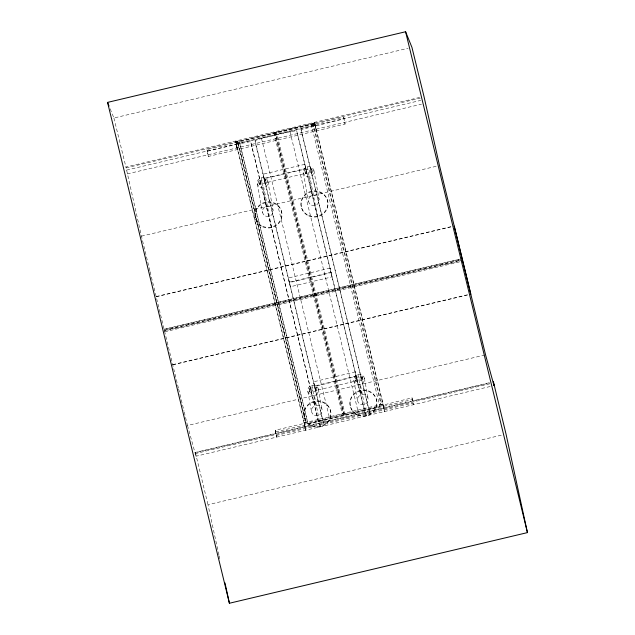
<?xml version="1.0" encoding="UTF-8"?>
<svg xmlns="http://www.w3.org/2000/svg" width="635" height="635" viewBox="0 0 635 635"><rect width="100%" height="100%" fill="white"/><g stroke="black" fill="none" stroke-linecap="round" stroke-linejoin="round"><path stroke-width="0.48" stroke-dasharray="3.17 2.38" d="M382.945 403.939L381.008 404.606L312.92 124.468L313.118 123.047L314.65 122.682L382.532 401.685L384.429 411.559L383.381 405.797L304.49 424.497M313.118 123.047L381 402.05L380.802 403.479L379.468 404.963M312.92 124.468L311.594 125.96M255.04 140.541L323.763 424.188L255.881 145.177L255.04 140.541L261.517 138.478L290.005 131.723L296.672 130.667L365.395 414.314L296.672 130.667M322.913 419.544L329.398 417.481L357.886 410.726L364.553 409.678M301.053 129.627L369.784 413.274L301.053 129.627L344.13 118.832L343.726 117.173L206.978 149.59L208.328 156.448L345.075 124.039L343.726 117.173M368.935 408.638L412.004 397.843L413.353 404.709L412.004 397.843M110.172 108.823L113.903 118.007L408.083 48.276M149.868 270.756L141.454 236.156L125.928 167.045L420.108 97.314M314.65 122.682L316.143 130.897L314.69 123.468L235.799 142.169L237.252 149.598L235.76 141.383L237.292 141.018L237.974 142.24L306.054 422.37L238.141 143.161L236.172 143.629M126.079 167.886L420.259 98.155M315.063 124.928L313.126 125.595M236.204 143.827L315.095 125.127M126.587 170.109L420.767 100.378M208.328 156.448L207.383 151.249L236.307 144.391M127.278 173.911L421.457 104.18M258.564 180.991L265.581 179.332L266.414 183.086L259.405 184.745L258.564 180.991L259.405 184.745M304.586 170.085L311.602 168.418L312.206 170.91L312.436 172.18L305.427 173.839L304.586 170.085L304.816 171.347L311.833 169.688L311.602 168.418M258.794 182.253L265.811 180.594L265.581 179.332M259.175 183.483L266.184 181.816L266.414 183.086M312.206 170.91L305.197 172.577L305.427 173.839M141.454 236.156L438.523 165.743M156.162 296.553L453.231 226.139M156.202 296.775L451.342 226.822M164.33 330.129L461.407 259.707M164.433 330.541L462.47 259.898M462.566 260.286L164.528 330.93M164.735 331.787L462.764 261.12M172.728 364.641L467.868 294.688M172.768 364.871L467.908 294.91M309.07 388.588L316.087 386.921L316.921 390.676L309.912 392.343L309.07 388.588L309.912 392.343M355.092 377.674L362.109 376.015L362.712 378.508L362.942 379.77L355.925 381.437L355.092 377.674L355.322 378.944L362.339 377.277L362.109 376.015M309.301 389.85L316.317 388.191L316.087 386.921M309.682 391.073L316.69 389.414L316.921 390.676M362.712 378.508L355.703 380.167L355.925 381.437M184.237 412.028L187.516 425.482L485.553 354.838M305.133 428.601L305.538 430.26L303.641 420.386L305.173 420.021L305.856 421.243L307.594 422.005M381 402.05L382.532 401.685M304.046 422.64L306.022 422.172M304.086 422.839L382.976 404.138M275.257 430.252L276.614 437.118L275.257 430.252L304.189 423.394M343.884 414.861L275.193 132.54L311.15 124.071L379.873 406.63L307.999 423.664L239.308 141.335M275.661 431.919L412.409 399.502M490.141 386.501L195.961 456.232L195.278 452.438L489.45 382.707M489.752 383.802L195.58 453.533L195.421 452.692L489.601 382.961M276.209 435.459L412.956 403.042M218.908 554.95L207.986 504.722L502.166 434.991M236.315 144.447L250.65 141.581L319.381 425.228L250.65 141.581M304.197 423.458L318.532 420.584M237.974 142.24L239.633 142.573L307.515 421.584M383.738 407.765L384.04 408.861M304.848 426.466L305.149 427.561L235.498 141.073L236.156 144.137M195.278 452.438L195.58 453.533M187.516 425.482L195.961 456.232M113.903 118.007L125.928 167.045M344.67 122.38L345.075 124.039M383.889 408.019L314.388 122.372L315.047 125.436M311.833 169.688L312.436 172.18M362.339 377.277L362.942 379.77M290.005 131.723L357.886 410.726M345.202 414.552L276.511 132.231M344.321 414.758L275.638 132.437M274.757 132.644L343.44 414.941M273.883 132.85L342.567 415.179M261.517 138.478L329.398 417.481M237.292 141.018L305.173 420.021M235.76 141.383L303.641 420.386M206.978 149.59L207.383 151.249M150.106 271.716L178.395 388.009M178.625 388.969L184.007 411.067M195.421 452.692L207.986 504.722M219.123 555.919L219.75 558.816M376.674 400.288L376.777 400.852M364.395 378.111L368.07 398.359M327.7 201.136L327.803 201.7M366.53 415.861L360.347 384.342M357.918 374.372L361.601 394.629L360.37 390.39L360.474 390.954M353.87 380.603L357.553 400.86M313.888 170.513L319.103 199.207M317.563 216.71L309.84 176.744M307.411 166.783L312.626 195.469L311.396 191.23L311.499 191.794M350.131 405.4L350.234 405.963M303.363 173.006L308.578 201.7M301.157 206.24L301.26 206.804M330.652 411.194L330.756 411.758M318.373 389.017L322.056 409.273M281.678 212.042L281.781 212.606M320.516 426.768L314.325 395.248M311.896 385.286L315.579 405.535L314.349 401.296L314.452 401.86M307.856 391.509L311.531 411.766M267.867 181.427L273.082 210.114M271.542 227.616L263.819 187.65M261.398 177.689L266.605 206.383L265.374 202.144L265.478 202.708M304.109 416.306L304.213 416.87M257.35 183.92L262.565 212.606M255.135 217.154L255.238 217.718M239.633 142.573L239.712 142.994M304.856 164.298L263.215 174.173L264.065 178.808L305.697 168.942L304.856 164.298M305.864 168.45L264.231 178.324L265.073 182.959L306.713 173.093L305.864 168.45M330.113 268.097L288.473 277.963L289.314 282.607L330.954 272.74L330.113 268.097M331.121 272.248L289.481 282.115L290.322 286.758L331.962 276.892L331.121 272.248M461.2 258.85L164.124 329.271L461.2 258.882M355.362 371.896L313.722 381.762L314.571 386.405L356.203 376.531L355.362 371.896M356.37 376.047L314.738 385.913L315.579 390.557L357.219 380.683L356.37 376.047M357.751 414.607A13.518 12.819 -10.3 0 0 376.841 401.431A13.518 12.819 -10.3 0 0 355.608 392.501A13.518 12.819 -10.3 0 0 357.751 414.607M360.513 404.297A5.405 5.128 -10.3 0 0 368.189 399.082A5.405 5.128 -10.3 0 0 359.735 395.446A5.405 5.128 -10.3 0 0 360.513 404.297M357.854 415.163A13.518 12.819 -10.3 0 0 376.936 401.987A13.518 12.819 -10.3 0 0 355.711 393.065A13.518 12.819 -10.3 0 0 357.854 415.163M356.83 384.04A5.405 5.128 -10.3 0 0 364.514 378.833A5.405 5.128 -10.3 0 0 356.052 375.198A5.405 5.128 -10.3 0 0 356.83 384.04M311.737 425.514A13.518 12.819 -10.3 0 0 330.819 412.337A13.518 12.819 -10.3 0 0 309.594 403.408A13.518 12.819 -10.3 0 0 311.737 425.514M314.492 415.203A5.405 5.128 -10.3 0 0 322.167 409.996A5.405 5.128 -10.3 0 0 313.714 406.352A5.405 5.128 -10.3 0 0 314.492 415.203M311.841 426.077A13.518 12.819 -10.3 0 0 330.922 412.901A13.518 12.819 -10.3 0 0 309.69 403.971A13.518 12.819 -10.3 0 0 311.841 426.077M310.817 394.954A5.405 5.128 -10.3 0 0 318.492 389.739A5.405 5.128 -10.3 0 0 310.031 386.104A5.405 5.128 -10.3 0 0 310.817 394.954M308.785 215.448A13.518 12.819 -10.3 0 0 327.866 202.271A13.518 12.819 -10.3 0 0 306.641 193.35A13.518 12.819 -10.3 0 0 308.785 215.448M311.539 205.145A5.405 5.128 -10.3 0 0 319.222 199.93A5.405 5.128 -10.3 0 0 310.761 196.294A5.405 5.128 -10.3 0 0 311.539 205.145M308.888 216.011A13.518 12.819 -10.3 0 0 327.97 202.835A13.518 12.819 -10.3 0 0 306.737 193.905A13.518 12.819 -10.3 0 0 308.888 216.011M306.332 176.451A5.405 5.128 -10.3 0 0 314.007 171.236A5.405 5.128 -10.3 0 0 305.546 167.6A5.405 5.128 -10.3 0 0 306.332 176.451M262.763 226.354A13.518 12.819 -10.3 0 0 281.845 213.177A13.518 12.819 -10.3 0 0 260.62 204.256A13.518 12.819 -10.3 0 0 262.763 226.354M265.525 216.051A5.405 5.128 -10.3 0 0 273.201 210.836A5.405 5.128 -10.3 0 0 264.739 207.201A5.405 5.128 -10.3 0 0 265.525 216.051M262.866 226.917A13.518 12.819 -10.3 0 0 281.948 213.741A13.518 12.819 -10.3 0 0 260.723 204.819A13.518 12.819 -10.3 0 0 262.866 226.917M260.31 187.357A5.405 5.128 -10.3 0 0 267.986 182.15A5.405 5.128 -10.3 0 0 259.524 178.506A5.405 5.128 -10.3 0 0 260.31 187.357"/><path stroke-width="0.95" d="M493.458 382.048L506.024 434.078L527.447 532.606L229.41 603.25L107.553 102.394L405.59 31.75L411.94 47.363L423.966 96.401L439.491 165.513L485.553 354.838L493.998 385.588L493.316 381.794L493.617 382.889M107.553 102.394L109.045 106.069M405.59 31.75L527.447 532.606M224.996 582.962L229.41 603.25M470.805 294.227L454.239 226.131"/></g></svg>
